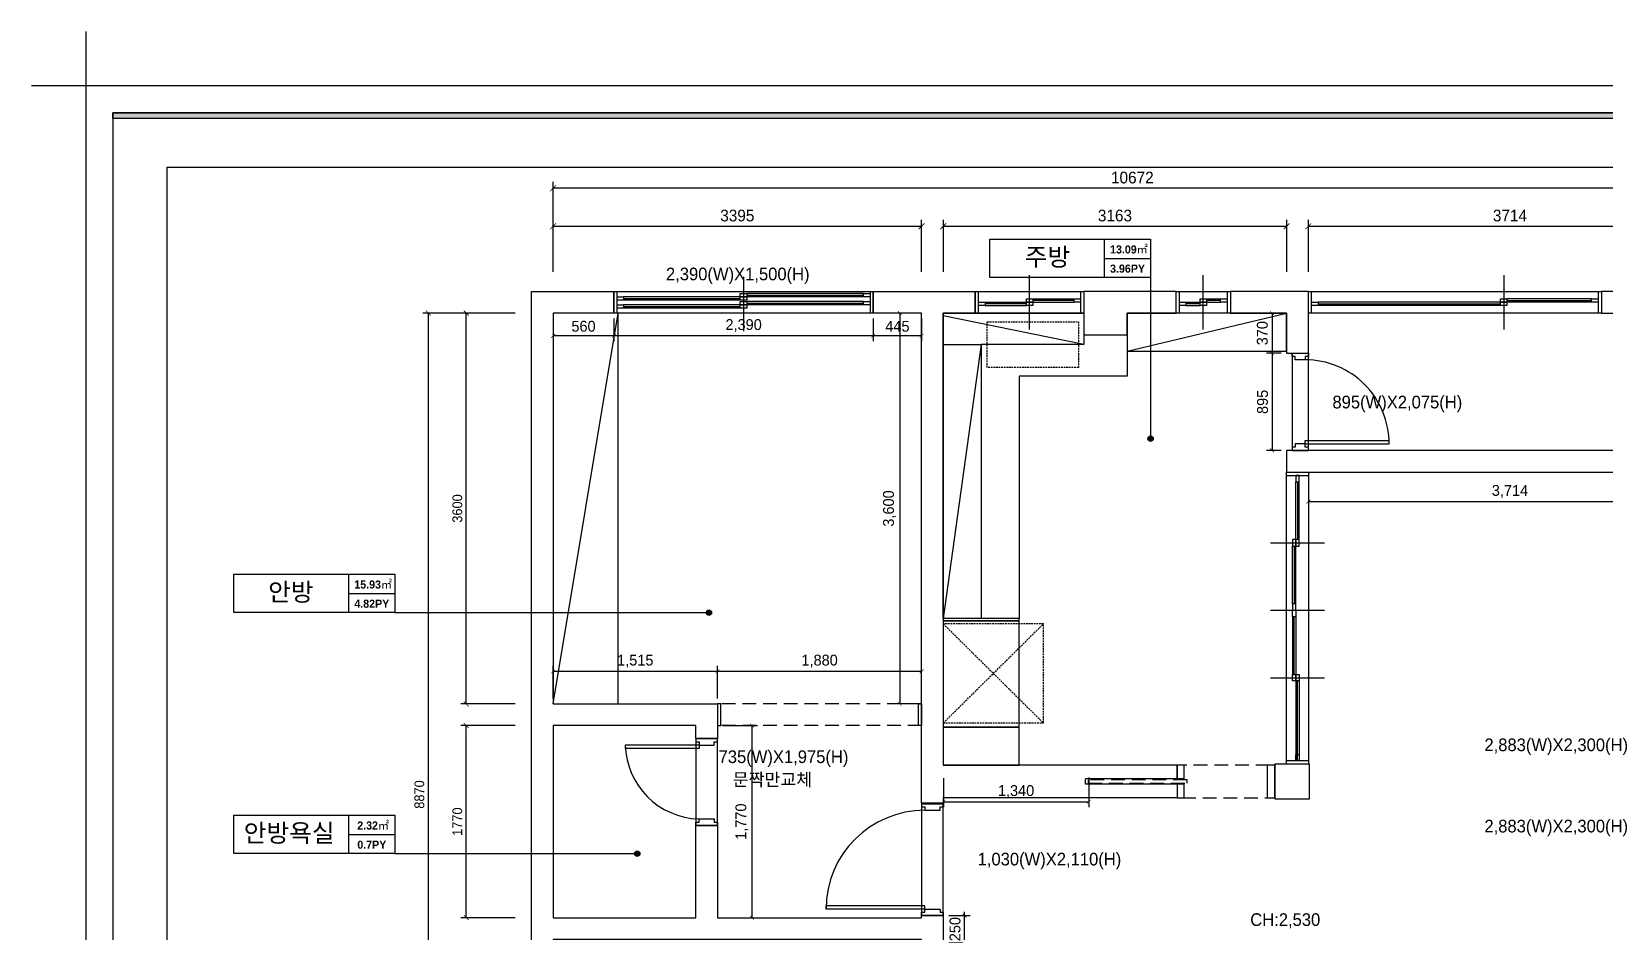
# Model space of a CAD drawing. Header units: millimetres. Extents: x 194631 to 262977, y 38570 to 93030.
# Drawn here: x 194631 to 209132, y 84730 to 93030 of the extents above; entities that cross this region are included whole.
import ezdxf
from ezdxf.enums import TextEntityAlignment as Align

# ---------------------------------------------------------------- set-up
doc = ezdxf.new("R2010")
doc.units = ezdxf.units.MM
doc.header["$LTSCALE"] = 20
doc.header["$PDMODE"] = 3
doc.linetypes.add('DH-HID2', pattern=[1.2, 0.8, -0.4])
doc.linetypes.add('HIDDEN', pattern=[9.525, 6.35, -3.175])
doc.layers.get('DEFPOINTS').update_dxf_attribs({"color": 248})
for name, color, linetype in [('0-ELC TEXT', 7, 'Continuous'), ('03-TEXT', 3, 'Continuous'), ('06-FUR', 6, 'Continuous'), ('07-DIM', 5, 'Continuous'), ('C-TEXT', 3, 'Continuous'), ('C-WALL1', 2, 'Continuous'), ('FORM(YOURNAME)-1', 1, 'Continuous'), ('FORM(YOURNAME)-11', 1, 'Continuous'), ('FU-FURM', 251, 'DH-HID2'), ('도면층2', 2, 'Continuous'), ('도면층4', 4, 'Continuous'), ('도면층5', 5, 'Continuous'), ('면적', 6, 'Continuous'), ('치수', 7, 'Continuous')]:
    doc.layers.add(name, color=color, linetype=linetype)
doc.styles.add('YOURNAME', font='HY울릉도M.TTF')
doc.styles.add('넥슨고딕', font='NEXONLv1GothicBold.ttf')
doc.styles.add('마감재', font='stylu.ttf')
doc.styles.add('코레일둥고', font='Korail_Round_Gothic_Medium.ttf')
doc.dimstyles.new('YOURNAME-50', dxfattribs={"dimscale": 50, "dimtxt": 1.8, "dimasz": 0.9, "dimexe": 1, "dimexo": 3, "dimgap": 0.7, "dimtad": 1, "dimdec": 0, "dimzin": 0, "dimdsep": 46, "dimtxsty": 'YOURNAME', "dimblk": 'ARCHTICK', "dimcen": 0, "dimclrd": 1, "dimclre": 1, "dimclrt": 7, "dimadec": 0, "dimazin": 0, "dimtfac": 1, "dimtdec": 0, "dimtix": 1, "dimtmove": 2, "dimatfit": 3, "dimldrblk": 'ARCHTICK', "dimfxl": 0, "dimtolj": 1, "dimtzin": 0, "dimarcsym": 0})
doc.dimstyles.new('YOURNAME-60', dxfattribs={"dimscale": 60, "dimtxt": 1.8, "dimasz": 0.9, "dimexe": 1, "dimexo": 3, "dimgap": 0.7, "dimtad": 1, "dimdec": 0, "dimzin": 0, "dimdsep": 46, "dimtxsty": 'YOURNAME', "dimblk": 'ARCHTICK', "dimcen": 0, "dimclrd": 1, "dimclre": 1, "dimclrt": 7, "dimadec": 0, "dimazin": 0, "dimtfac": 1, "dimtdec": 0, "dimtix": 1, "dimtmove": 2, "dimatfit": 3, "dimldrblk": 'ARCHTICK', "dimfxl": 0, "dimtolj": 1, "dimtzin": 0, "dimarcsym": 0})
doc.dimstyles.new('벽치수 Copy of DIM-50', dxfattribs={"dimscale": 50, "dimtxt": 2, "dimasz": 0.7, "dimexe": 1, "dimexo": 1, "dimgap": 0.7, "dimtad": 1, "dimdec": 0, "dimzin": 1, "dimdsep": 46, "dimlunit": 6, "dimtxsty": '마감재', "dimblk": 'ARCHTICK', "dimcen": -0.09, "dimclrd": 256, "dimclre": 256, "dimclrt": 3, "dimadec": 0, "dimazin": 0, "dimtfac": 1, "dimtdec": 0, "dimtix": 1, "dimtmove": 2, "dimatfit": 0, "dimldrblk": 'ARCHTICK', "dimfxl": 0, "dimtolj": 1, "dimtzin": 0, "dimarcsym": 0})

# ---------------------------------------------------------------- blocks, each defined once
blk = doc.blocks.new('_ArchTick')
at = {"color": 0, "linetype": 'ByBlock', "const_width": 0.15}
blk.add_lwpolyline([(-0.5, -0.5), (0.5, 0.5)], dxfattribs=at)
blk = doc.blocks.new('*D68')
at = {"layer": '07-DIM', "lineweight": -2}
for p, q in [((200952, 86886), (200952, 87186)), ((202832, 86886), (202832, 87186)), ((200952, 87136), (202832, 87136))]:
    blk.add_line(p, q, dxfattribs=at)
at = {"layer": 'DEFPOINTS', "color": 0}
for p in [(202832, 87136), (200952, 86836), (202832, 86836)]:
    blk.add_point(p, dxfattribs=at)
at = {"layer": '07-DIM', "lineweight": -2, "xscale": 35, "yscale": 35, "zscale": 35, "rotation": 180}
blk.add_blockref('_ArchTick', (200952, 87136), dxfattribs=at)
at = {"layer": '07-DIM', "lineweight": -2, "xscale": 35, "yscale": 35, "zscale": 35}
blk.add_blockref('_ArchTick', (202832, 87136), dxfattribs=at)
at = {"layer": '07-DIM', "color": 3, "insert": (201892, 87230), "char_height": 100, "attachment_point": 5, "style": '마감재'}
blk.add_mtext('\\A1;1,880', dxfattribs=at)
blk = doc.blocks.new('*D69')
at = {"layer": '07-DIM', "lineweight": -2}
for p, q in [((199437, 86886), (199437, 87186)), ((200952, 86886), (200952, 87186)), ((199437, 87136), (200952, 87136))]:
    blk.add_line(p, q, dxfattribs=at)
at = {"layer": 'DEFPOINTS', "color": 0}
for p in [(200952, 87136), (199437, 86836), (200952, 86836)]:
    blk.add_point(p, dxfattribs=at)
at = {"layer": '07-DIM', "lineweight": -2, "xscale": 35, "yscale": 35, "zscale": 35, "rotation": 180}
blk.add_blockref('_ArchTick', (199437, 87136), dxfattribs=at)
at = {"layer": '07-DIM', "lineweight": -2, "xscale": 35, "yscale": 35, "zscale": 35}
blk.add_blockref('_ArchTick', (200952, 87136), dxfattribs=at)
at = {"layer": '07-DIM', "color": 3, "insert": (200194, 87230), "char_height": 100, "attachment_point": 5, "style": '마감재'}
blk.add_mtext('\\A1;1,515', dxfattribs=at)
blk = doc.blocks.new('*D70')
at = {"layer": '07-DIM', "lineweight": -2}
for p, q in [((202387, 90386), (202387, 90176)), ((202832, 90386), (202832, 90176)), ((202832, 90226), (202387, 90226))]:
    blk.add_line(p, q, dxfattribs=at)
at = {"layer": 'DEFPOINTS', "color": 0}
for p in [(202387, 90436), (202832, 90436), (202387, 90226)]:
    blk.add_point(p, dxfattribs=at)
at = {"layer": '07-DIM', "lineweight": -2, "xscale": 35, "yscale": 35, "zscale": 35, "rotation": 180}
blk.add_blockref('_ArchTick', (202387, 90226), dxfattribs=at)
at = {"layer": '07-DIM', "lineweight": -2, "xscale": 35, "yscale": 35, "zscale": 35}
blk.add_blockref('_ArchTick', (202832, 90226), dxfattribs=at)
at = {"layer": '07-DIM', "color": 3, "insert": (202609, 90314), "char_height": 100, "attachment_point": 5, "style": '마감재'}
blk.add_mtext('\\A1;445', dxfattribs=at)
blk = doc.blocks.new('*D71')
at = {"layer": '07-DIM', "lineweight": -2}
for p, q in [((199997, 90386), (199997, 90176)), ((202387, 90386), (202387, 90176)), ((202387, 90226), (199997, 90226))]:
    blk.add_line(p, q, dxfattribs=at)
at = {"layer": 'DEFPOINTS', "color": 0}
for p in [(199997, 90436), (202387, 90436), (199997, 90226)]:
    blk.add_point(p, dxfattribs=at)
at = {"layer": '07-DIM', "lineweight": -2, "xscale": 35, "yscale": 35, "zscale": 35, "rotation": 180}
blk.add_blockref('_ArchTick', (199997, 90226), dxfattribs=at)
at = {"layer": '07-DIM', "lineweight": -2, "xscale": 35, "yscale": 35, "zscale": 35}
blk.add_blockref('_ArchTick', (202387, 90226), dxfattribs=at)
at = {"layer": '07-DIM', "color": 3, "insert": (201192, 90321), "char_height": 100, "attachment_point": 5, "style": '마감재'}
blk.add_mtext('\\A1;2,390', dxfattribs=at)
blk = doc.blocks.new('*D72')
at = {"layer": '07-DIM', "lineweight": -2}
for p, q in [((199437, 90386), (199437, 90176)), ((199997, 90386), (199997, 90176)), ((199997, 90226), (199437, 90226))]:
    blk.add_line(p, q, dxfattribs=at)
at = {"layer": 'DEFPOINTS', "color": 0}
for p in [(199437, 90436), (199997, 90436), (199437, 90226)]:
    blk.add_point(p, dxfattribs=at)
at = {"layer": '07-DIM', "lineweight": -2, "xscale": 35, "yscale": 35, "zscale": 35, "rotation": 180}
blk.add_blockref('_ArchTick', (199437, 90226), dxfattribs=at)
at = {"layer": '07-DIM', "lineweight": -2, "xscale": 35, "yscale": 35, "zscale": 35}
blk.add_blockref('_ArchTick', (199997, 90226), dxfattribs=at)
at = {"layer": '07-DIM', "color": 3, "insert": (199717, 90314), "char_height": 100, "attachment_point": 5, "style": '마감재'}
blk.add_mtext('\\A1;560', dxfattribs=at)
blk = doc.blocks.new('*D73')
at = {"layer": '07-DIM', "lineweight": -2}
for p, q in [((202782, 90436), (202580, 90436)), ((202630, 90436), (202630, 86836)), ((202782, 86836), (202580, 86836))]:
    blk.add_line(p, q, dxfattribs=at)
at = {"layer": 'DEFPOINTS', "color": 0}
for p in [(202832, 90436), (202630, 86836), (202832, 86836)]:
    blk.add_point(p, dxfattribs=at)
at = {"layer": '07-DIM', "lineweight": -2, "xscale": 35, "yscale": 35, "zscale": 35}
for p, rotation in [((202630, 90436), 90), ((202630, 86836), 270)]:
    blk.add_blockref('_ArchTick', p, dxfattribs=dict(at, rotation=rotation))
at = {"layer": '07-DIM', "color": 3, "insert": (202536, 88636), "char_height": 100, "attachment_point": 5, "rotation": 90, "style": '마감재'}
blk.add_mtext('\\A1;3,600', dxfattribs=at)
blk = doc.blocks.new('*D74')
at = {"layer": '07-DIM', "lineweight": -2}
for p, q in [((201002, 86636), (201320, 86636)), ((201270, 84866), (201270, 86636)), ((201002, 84866), (201320, 84866))]:
    blk.add_line(p, q, dxfattribs=at)
at = {"layer": 'DEFPOINTS', "color": 0}
for p in [(200952, 86636), (201270, 86636), (200952, 84866)]:
    blk.add_point(p, dxfattribs=at)
at = {"layer": '07-DIM', "lineweight": -2, "xscale": 35, "yscale": 35, "zscale": 35}
for p, rotation in [((201270, 86636), 90), ((201270, 84866), 270)]:
    blk.add_blockref('_ArchTick', p, dxfattribs=dict(at, rotation=rotation))
at = {"layer": '07-DIM', "color": 3, "insert": (201176, 85751), "char_height": 100, "attachment_point": 5, "rotation": 90, "style": '마감재'}
blk.add_mtext('\\A1;1,770', dxfattribs=at)
blk = doc.blocks.new('*D82')
at = {"layer": '07-DIM', "lineweight": -2}
for p, q in [((203032, 86152), (203032, 85884)), ((204372, 86157), (204372, 85884)), ((203032, 85934), (204372, 85934))]:
    blk.add_line(p, q, dxfattribs=at)
at = {"layer": 'DEFPOINTS', "color": 0}
for p in [(203032, 86202), (204372, 86207), (204372, 85934)]:
    blk.add_point(p, dxfattribs=at)
at = {"layer": '07-DIM', "lineweight": -2, "xscale": 35, "yscale": 35, "zscale": 35, "rotation": 180}
blk.add_blockref('_ArchTick', (203032, 85934), dxfattribs=at)
at = {"layer": '07-DIM', "lineweight": -2, "xscale": 35, "yscale": 35, "zscale": 35}
blk.add_blockref('_ArchTick', (204372, 85934), dxfattribs=at)
at = {"layer": '07-DIM', "color": 3, "insert": (203702, 86028), "char_height": 100, "attachment_point": 5, "style": '마감재'}
blk.add_mtext('\\A1;1,340', dxfattribs=at)
blk = doc.blocks.new('*D84')
at = {"layer": '07-DIM', "lineweight": -2}
for p, q in [((206145, 90436), (206010, 90436)), ((206060, 90436), (206060, 90066)), ((206145, 90066), (206010, 90066))]:
    blk.add_line(p, q, dxfattribs=at)
at = {"layer": 'DEFPOINTS', "color": 0}
for p in [(206195, 90436), (206060, 90066), (206195, 90066)]:
    blk.add_point(p, dxfattribs=at)
at = {"layer": '07-DIM', "lineweight": -2, "xscale": 35, "yscale": 35, "zscale": 35}
for p, rotation in [((206060, 90436), 90), ((206060, 90066), 270)]:
    blk.add_blockref('_ArchTick', p, dxfattribs=dict(at, rotation=rotation))
at = {"layer": '07-DIM', "color": 3, "insert": (205971, 90251), "char_height": 100, "attachment_point": 5, "rotation": 90, "style": '마감재'}
blk.add_mtext('\\A1;370', dxfattribs=at)
blk = doc.blocks.new('*D85')
at = {"layer": '07-DIM', "lineweight": -2}
for p, q in [((206145, 90066), (206010, 90066)), ((206060, 90066), (206060, 89171)), ((206145, 89171), (206010, 89171))]:
    blk.add_line(p, q, dxfattribs=at)
at = {"layer": 'DEFPOINTS', "color": 0}
for p in [(206195, 90066), (206060, 89171), (206195, 89171)]:
    blk.add_point(p, dxfattribs=at)
at = {"layer": '07-DIM', "lineweight": -2, "xscale": 35, "yscale": 35, "zscale": 35}
for p, rotation in [((206060, 90066), 90), ((206060, 89171), 270)]:
    blk.add_blockref('_ArchTick', p, dxfattribs=dict(at, rotation=rotation))
at = {"layer": '07-DIM', "color": 3, "insert": (205973, 89618), "char_height": 100, "attachment_point": 5, "rotation": 90, "style": '마감재'}
blk.add_mtext('\\A1;895', dxfattribs=at)
blk = doc.blocks.new('*D97')
at = {"layer": '07-DIM', "lineweight": -2}
for p, q in [((203082, 84886), (203278, 84886)), ((203228, 84886), (203228, 84921)), ((203228, 84636), (203228, 84886)), ((203082, 84636), (203278, 84636)), ((203228, 84636), (203228, 84601))]:
    blk.add_line(p, q, dxfattribs=at)
at = {"layer": 'DEFPOINTS', "color": 0}
for p in [(203032, 84886), (203228, 84886), (203032, 84636)]:
    blk.add_point(p, dxfattribs=at)
at = {"layer": '07-DIM', "lineweight": -2, "xscale": 35, "yscale": 35, "zscale": 35}
for p, rotation in [((203228, 84886), 270), ((203228, 84636), 90)]:
    blk.add_blockref('_ArchTick', p, dxfattribs=dict(at, rotation=rotation))
at = {"layer": '07-DIM', "color": 3, "insert": (203140, 84761), "char_height": 100, "attachment_point": 5, "rotation": 90, "style": '마감재'}
blk.add_mtext('\\A1;250', dxfattribs=at)
blk = doc.blocks.new('*D98')
at = {"layer": '07-DIM', "lineweight": -2}
for p, q in [((206395, 88921), (206395, 88649)), ((210109, 88921), (210109, 88649)), ((206395, 88699), (210109, 88699))]:
    blk.add_line(p, q, dxfattribs=at)
at = {"layer": 'DEFPOINTS', "color": 0}
for p in [(206395, 88971), (210109, 88971), (210109, 88699)]:
    blk.add_point(p, dxfattribs=at)
at = {"layer": '07-DIM', "lineweight": -2, "xscale": 35, "yscale": 35, "zscale": 35, "rotation": 180}
blk.add_blockref('_ArchTick', (206395, 88699), dxfattribs=at)
at = {"layer": '07-DIM', "lineweight": -2, "xscale": 35, "yscale": 35, "zscale": 35}
blk.add_blockref('_ArchTick', (210109, 88699), dxfattribs=at)
at = {"layer": '07-DIM', "color": 3, "insert": (208252, 88793), "char_height": 100, "attachment_point": 5, "style": '마감재'}
blk.add_mtext('\\A1;3,714', dxfattribs=at)
blk = doc.blocks.new('FORM-ELEVATION')
at = {"layer": 'FORM(YOURNAME)-11'}
h = blk.add_hatch(color=256, dxfattribs=at)
h.dxf.hatch_style = 1
h.paths.add_polyline_path([(-10309, 35708), (71691, 35708), (71691, 35508), (-10309, 35508)])
h.paths.add_polyline_path([(-10309, -21492), (71691, -21492), (71691, -21692), (-10309, -21692)])
at = {"layer": 'DEFPOINTS', "color": 1}
blk.add_lwpolyline([(-11309, 38708), (-11309, 36708), (-13309, 36708)], dxfattribs=at)
at = {"layer": 'DEFPOINTS', "color": 158}
for points in [[(-10309, -21692), (71691, -21692), (71691, 35708), (-10309, 35708)], [(-8309, 33708), (61071, 33708), (61071, -19692), (-8309, -19692)]]:
    blk.add_lwpolyline(points, close=True, dxfattribs=at)
at = {"layer": 'FORM(YOURNAME)-11', "color": 250}
blk.add_lwpolyline([(-11309, -22692), (72691, -22692), (72691, 36708), (-11309, 36708)], close=True, dxfattribs=at)
at = {"layer": 'FORM(YOURNAME)-11'}
blk.add_lwpolyline([(-10309, 35708), (71691, 35708), (71691, 35508), (-10309, 35508)], close=True, dxfattribs=at)
at = {"layer": 'FORM(YOURNAME)-11', "color": 3, "style": 'YOURNAME'}
for tag, height, p in [('1', 450, (71041, -1219)), ('2', 450, (71041, -1863)), ('3', 450, (71041, -3150)), ('4', 450, (71041, -5081)), ('5', 515, (71041, -7398)), ('6', 515, (71041, -9650)), ('7', 515, (71041, -11903)), ('8', 515, (71041, -14155)), ('9', 515, (71041, -16408)), ('10', 515, (66791, -18596)), ('11', 515, (71041, -18660)), ('12', 515, (66791, -20848)), ('13', 515, (71041, -20848))]:
    blk.add_attdef(tag, text='', height=height, dxfattribs=at).set_placement(p, align=Align.MIDDLE_RIGHT)
blk = doc.blocks.new('*U217')
at = {"layer": 'FORM(YOURNAME)-1', "xscale": 0.2500000000000001, "yscale": 0.2500000000000001, "zscale": 0.2500000000000001}
blk.add_blockref('FORM-ELEVATION', (197959, 83353), dxfattribs=at)
blk = doc.blocks.new('*D113')
at = {"layer": 'DEFPOINTS', "color": 0}
for p in [(199437, 91586), (199437, 90636), (210109, 90636)]:
    blk.add_point(p, dxfattribs=at)
at = {"layer": '면적', "color": 1, "lineweight": -2}
for p, q in [((199437, 90816), (199437, 91646)), ((210109, 91586), (199437, 91586)), ((210109, 90816), (210109, 91646))]:
    blk.add_line(p, q, dxfattribs=at)
at = {"layer": '면적', "color": 1, "lineweight": -2, "xscale": 54, "yscale": 54, "zscale": 54, "rotation": 180}
blk.add_blockref('_ArchTick', (199437, 91586), dxfattribs=at)
at = {"layer": '면적', "color": 1, "lineweight": -2, "xscale": 54, "yscale": 54, "zscale": 54}
blk.add_blockref('_ArchTick', (210109, 91586), dxfattribs=at)
at = {"layer": '면적', "color": 7, "insert": (204773, 91684), "char_height": 108, "attachment_point": 5, "style": 'YOURNAME'}
blk.add_mtext('\\A1;10672', dxfattribs=at)
blk = doc.blocks.new('*D114')
at = {"layer": 'DEFPOINTS', "color": 0}
for p in [(210109, 91236), (206395, 90636), (210109, 90636)]:
    blk.add_point(p, dxfattribs=at)
at = {"layer": '면적', "color": 1, "lineweight": -2}
for p, q in [((206395, 90816), (206395, 91296)), ((206395, 91236), (210109, 91236)), ((210109, 90816), (210109, 91296))]:
    blk.add_line(p, q, dxfattribs=at)
at = {"layer": '면적', "color": 1, "lineweight": -2, "xscale": 54, "yscale": 54, "zscale": 54, "rotation": 180}
blk.add_blockref('_ArchTick', (206395, 91236), dxfattribs=at)
at = {"layer": '면적', "color": 1, "lineweight": -2, "xscale": 54, "yscale": 54, "zscale": 54}
blk.add_blockref('_ArchTick', (210109, 91236), dxfattribs=at)
at = {"layer": '면적', "color": 7, "insert": (208252, 91334), "char_height": 108, "attachment_point": 5, "style": 'YOURNAME'}
blk.add_mtext('\\A1;3714', dxfattribs=at)
blk = doc.blocks.new('*D115')
at = {"layer": 'DEFPOINTS', "color": 0}
for p in [(202832, 91236), (199437, 90636), (202832, 90636)]:
    blk.add_point(p, dxfattribs=at)
at = {"layer": '면적', "color": 1, "lineweight": -2}
for p, q in [((199437, 90816), (199437, 91296)), ((199437, 91236), (202832, 91236)), ((202832, 90816), (202832, 91296))]:
    blk.add_line(p, q, dxfattribs=at)
at = {"layer": '면적', "color": 1, "lineweight": -2, "xscale": 54, "yscale": 54, "zscale": 54, "rotation": 180}
blk.add_blockref('_ArchTick', (199437, 91236), dxfattribs=at)
at = {"layer": '면적', "color": 1, "lineweight": -2, "xscale": 54, "yscale": 54, "zscale": 54}
blk.add_blockref('_ArchTick', (202832, 91236), dxfattribs=at)
at = {"layer": '면적', "color": 7, "insert": (201134, 91334), "char_height": 108, "attachment_point": 5, "style": 'YOURNAME'}
blk.add_mtext('\\A1;3395', dxfattribs=at)
blk = doc.blocks.new('*D102')
at = {"layer": 'DEFPOINTS', "color": 0}
for p in [(199237, 90436), (198287, 81566), (199237, 81566)]:
    blk.add_point(p, dxfattribs=at)
at = {"layer": '치수', "color": 1, "lineweight": -2}
for p, q in [((199087, 90436), (198237, 90436)), ((198287, 90436), (198287, 81566)), ((199087, 81566), (198237, 81566))]:
    blk.add_line(p, q, dxfattribs=at)
at = {"layer": '치수', "color": 1, "lineweight": -2, "xscale": 45, "yscale": 45, "zscale": 45}
for p, rotation in [((198287, 90436), 90), ((198287, 81566), 270)]:
    blk.add_blockref('_ArchTick', p, dxfattribs=dict(at, rotation=rotation))
at = {"layer": '치수', "color": 7, "insert": (198205, 86001), "char_height": 90, "attachment_point": 5, "rotation": 90, "style": 'YOURNAME'}
blk.add_mtext('\\A1;8870', dxfattribs=at)
blk = doc.blocks.new('*D103')
at = {"layer": 'DEFPOINTS', "color": 0}
for p in [(198637, 86636), (199237, 86636), (199237, 84866)]:
    blk.add_point(p, dxfattribs=at)
at = {"layer": '치수', "color": 1, "lineweight": -2}
for p, q in [((199087, 86636), (198587, 86636)), ((198637, 84866), (198637, 86636)), ((199087, 84866), (198587, 84866))]:
    blk.add_line(p, q, dxfattribs=at)
at = {"layer": '치수', "color": 1, "lineweight": -2, "xscale": 45, "yscale": 45, "zscale": 45}
for p, rotation in [((198637, 86636), 90), ((198637, 84866), 270)]:
    blk.add_blockref('_ArchTick', p, dxfattribs=dict(at, rotation=rotation))
at = {"layer": '치수', "color": 7, "insert": (198555, 85751), "char_height": 90, "attachment_point": 5, "rotation": 90, "style": 'YOURNAME'}
blk.add_mtext('\\A1;1770', dxfattribs=at)
blk = doc.blocks.new('*D104')
at = {"layer": 'DEFPOINTS', "color": 0}
for p in [(198637, 90436), (199237, 90436), (199237, 86836)]:
    blk.add_point(p, dxfattribs=at)
at = {"layer": '치수', "color": 1, "lineweight": -2}
for p, q in [((199087, 90436), (198587, 90436)), ((198637, 86836), (198637, 90436)), ((199087, 86836), (198587, 86836))]:
    blk.add_line(p, q, dxfattribs=at)
at = {"layer": '치수', "color": 1, "lineweight": -2, "xscale": 45, "yscale": 45, "zscale": 45}
for p, rotation in [((198637, 90436), 90), ((198637, 86836), 270)]:
    blk.add_blockref('_ArchTick', p, dxfattribs=dict(at, rotation=rotation))
at = {"layer": '치수', "color": 7, "insert": (198555, 88636), "char_height": 90, "attachment_point": 5, "rotation": 90, "style": 'YOURNAME'}
blk.add_mtext('\\A1;3600', dxfattribs=at)
blk = doc.blocks.new('*D116')
at = {"layer": 'DEFPOINTS', "color": 0}
for p in [(206195, 91236), (203032, 90636), (206195, 90636)]:
    blk.add_point(p, dxfattribs=at)
at = {"layer": '면적', "color": 1, "lineweight": -2}
for p, q in [((203032, 90816), (203032, 91296)), ((203032, 91236), (206195, 91236)), ((206195, 90816), (206195, 91296))]:
    blk.add_line(p, q, dxfattribs=at)
at = {"layer": '면적', "color": 1, "lineweight": -2, "xscale": 54, "yscale": 54, "zscale": 54, "rotation": 180}
blk.add_blockref('_ArchTick', (203032, 91236), dxfattribs=at)
at = {"layer": '면적', "color": 1, "lineweight": -2, "xscale": 54, "yscale": 54, "zscale": 54}
blk.add_blockref('_ArchTick', (206195, 91236), dxfattribs=at)
at = {"layer": '면적', "color": 7, "insert": (204613, 91334), "char_height": 108, "attachment_point": 5, "style": 'YOURNAME'}
blk.add_mtext('\\A1;3163', dxfattribs=at)

msp = doc.modelspace()

# ---------------------------------------------------------------- hatches: boundary and pattern name
at = {"layer": '0-ELC TEXT'}
h = msp.add_hatch(color=256, dxfattribs=at)
h.dxf.hatch_style = 1
edge = h.paths.add_edge_path()
edge.add_arc((204940.9, 89279.1), 25, 360, 720, ccw=False)
h = msp.add_hatch(color=256, dxfattribs=at)
h.dxf.hatch_style = 1
edge = h.paths.add_edge_path()
edge.add_arc((204940.9, 89279.1), 25, 360, 720, ccw=False)
h = msp.add_hatch(color=256, dxfattribs=at)
h.dxf.hatch_style = 1
edge = h.paths.add_edge_path()
edge.add_arc((200871.8, 87676.3), 25, 270, 630, ccw=False)
h = msp.add_hatch(color=256, dxfattribs=at)
h.dxf.hatch_style = 1
edge = h.paths.add_edge_path()
edge.add_arc((200871.8, 87676.3), 25, 270, 630, ccw=False)
h = msp.add_hatch(color=256, dxfattribs=at)
h.dxf.hatch_style = 1
edge = h.paths.add_edge_path()
edge.add_arc((200211.8, 85456.3), 25, 270, 630, ccw=False)
h = msp.add_hatch(color=256, dxfattribs=at)
h.dxf.hatch_style = 1
edge = h.paths.add_edge_path()
edge.add_arc((200211.8, 85456.3), 25, 270, 630, ccw=False)

# ---------------------------------------------------------------- linework, layer by layer
for p, q in [((204516.2, 90763.1), (204516.2, 91116.9)), ((204516.2, 90940), (204940.9, 90940)), ((204940.9, 90763.1), (204940.9, 89279.1)), ((197553.9, 87676.3), (197553.9, 88030)), ((197553.9, 87853.1), (197978.6, 87853.1)), ((197978.6, 87676.3), (200871.8, 87676.3)), ((197553.9, 85456.3), (197553.9, 85810)), ((197553.9, 85633.1), (197978.6, 85633.1)), ((197978.6, 85456.3), (200211.8, 85456.3))]:
    msp.add_line(p, q, dxfattribs=at)
for points in [[(203459, 91116.9), (204940.9, 91116.9), (204940.9, 90763.1), (203459, 90763.1)], [(196496.7, 88030), (197978.6, 88030), (197978.6, 87676.3), (196496.7, 87676.3)], [(196496.7, 85810), (197978.6, 85810), (197978.6, 85456.3), (196496.7, 85456.3)]]:
    msp.add_lwpolyline(points, close=True, dxfattribs=at)
for centre in [(204940.9, 89279.1), (204940.9, 89279.1), (200871.8, 87676.3), (200871.8, 87676.3), (200211.8, 85456.3), (200211.8, 85456.3)]:
    msp.add_circle(centre, 25, dxfattribs=at)
at = {"layer": '06-FUR', "color": 8}
msp.add_line((199436.7, 86835.9), (200036.7, 90435.9), dxfattribs=at)
at = {"layer": '06-FUR'}
msp.add_line((204726.7, 90085.9), (206194.7, 90435.9), dxfattribs=at)
at = {"layer": '06-FUR', "color": 8}
msp.add_lwpolyline([(199436.7, 86835.9), (200036.7, 86835.9), (200036.7, 90435.9), (199436.7, 90435.9)], close=True, dxfattribs=at)
at = {"layer": '06-FUR'}
for points in [[(204726.7, 90235.9), (204726.7, 89855.9), (203731.7, 89855.9), (203731.8, 87621.3), (203611.8, 87621.3), (203611.8, 87621.3), (203031.8, 87621.3), (203031.7, 90435.9), (204326.7, 90435.9)], [(204326.7, 90145.9), (203381.7, 90145.9), (203381.8, 87621.3), (203031.8, 87621.3), (203031.7, 90435.9), (204326.7, 90435.9), (204326.7, 90145.9), (203031.7, 90410.4), (203031.7, 90145.9), (203381.7, 90145.9), (203031.8, 87621.3)]]:
    msp.add_lwpolyline(points, dxfattribs=at)
for points in [[(204726.7, 90085.9), (206194.7, 90085.9), (206194.7, 90435.9), (204726.7, 90435.9)], [(203031.8, 87621.3), (203031.8, 87601.3), (203731.8, 87601.3), (203731.8, 87621.3)], [(203031.8, 86621.3), (203731.8, 86621.3), (203731.8, 87601.3), (203031.8, 87601.3)], [(203031.8, 86271.3), (203731.8, 86271.3), (203731.8, 86621.3), (203031.8, 86621.3)]]:
    msp.add_lwpolyline(points, close=True, dxfattribs=at)
at = {"layer": 'C-WALL1'}
for p, q in [((206394.7, 89170.9), (206244.7, 89170.9)), ((205186.6, 86272), (203031.6, 86270.9))]:
    msp.add_line(p, q, dxfattribs=at)
for points in [[(199871.7, 81365.9), (199871.7, 81565.9), (199871.7, 81365.9), (199236.7, 81365.9), (199236.7, 90635.9), (199996.7, 90635.9), (199996.7, 90435.9), (199436.7, 90435.9)], [(205186.8, 85972), (203031.7, 85970.9), (203031.7, 85920.9), (202831.7, 85920.9), (202831.7, 90435.9), (202386.7, 90435.9), (202386.7, 90635.9), (203326.7, 90635.9), (203326.7, 90435.9), (203031.7, 90435.9), (203031.7, 86270.9)], [(199436.7, 90435.9), (199436.7, 86835.9), (200951.7, 86835.9), (200951.7, 86635.9), (200951.7, 86515.9), (200751.7, 86515.9), (200751.7, 86635.9), (199436.7, 86635.9), (199436.7, 84865.9), (200751.7, 84865.9)], [(200751.7, 84865.9), (200751.7, 85715.9), (200951.7, 85715.9), (200951.7, 84865.9), (202831.7, 84865.9), (202831.7, 84885.9), (203031.7, 84885.9), (203031.7, 81550.9), (203426.7, 81550.9), (203426.7, 81365.9), (202271.7, 81365.9), (202271.7, 81565.9), (202831.7, 81565.9), (202831.7, 84665.9), (199436.7, 84665.9), (199436.7, 81565.9), (199871.7, 81565.9)]]:
    msp.add_lwpolyline(points, dxfattribs=at)
for points in [[(204326.7, 90635.9), (204326.7, 90235.9), (204726.7, 90235.9), (204726.7, 90435.9), (205176.7, 90435.9), (205176.7, 90635.9)], [(206394.7, 90065.9), (206394.7, 90635.9), (205676.7, 90635.9), (205676.7, 90435.9), (206194.7, 90435.9), (206194.7, 90065.9)], [(210308.7, 90635.9), (209094.7, 90635.9), (209094.7, 90435.9), (210108.7, 90435.9), (210108.7, 89170.9), (206194.7, 89170.9), (206194.7, 88970.9), (206394.7, 88970.9), (210308.7, 88970.9)], [(206406.7, 85960.9), (206406.7, 86280.9), (206086.7, 86280.9), (206086.7, 85960.9)]]:
    msp.add_lwpolyline(points, close=True, dxfattribs=at)
at = {"layer": 'FU-FURM'}
for p, q in [((203031.8, 86660.3), (203953.8, 87572.3)), ((203031.8, 87572.3), (203953.8, 86660.3))]:
    msp.add_line(p, q, dxfattribs=at)
for points in [[(204276.7, 89935.9), (203436.7, 89935.9), (203436.7, 90355.9), (204276.7, 90355.9)], [(203031.8, 87572.3), (203031.8, 86660.3), (203953.8, 86660.3), (203953.8, 87572.3)]]:
    msp.add_lwpolyline(points, close=True, dxfattribs=at)
at = {"layer": '도면층2'}
msp.add_line((206394.7, 90435.9), (206394.7, 90635.9), dxfattribs=at)
at = {"layer": '도면층4'}
for p, q in [((203826.7, 90285.9), (203826.7, 90785.9)), ((205426.7, 90285.9), (205426.7, 90785.9)), ((208194.7, 90785.9), (208194.7, 90285.9)), ((199996.7, 90635.9), (202386.7, 90635.9)), ((199996.7, 90435.9), (199996.7, 90635.9)), ((200026.7, 90435.9), (200026.7, 90635.9)), ((201191.7, 90770.1), (201191.7, 90270.1)), ((202356.7, 90635.9), (202356.7, 90435.9)), ((202386.7, 90635.9), (202386.7, 90435.9)), ((203326.7, 90435.9), (203326.7, 90635.9)), ((203326.7, 90635.9), (204326.7, 90635.9)), ((203356.7, 90435.9), (203356.7, 90635.9)), ((204296.7, 90635.9), (204296.7, 90435.9)), ((204326.7, 90635.9), (204326.7, 90435.9)), ((205176.7, 90435.9), (205176.7, 90635.9)), ((205176.7, 90635.9), (205676.7, 90635.9)), ((205206.7, 90435.9), (205206.7, 90635.9)), ((205646.7, 90635.9), (205646.7, 90435.9)), ((205676.7, 90635.9), (205676.7, 90435.9)), ((206394.7, 90635.9), (209094.7, 90635.9)), ((206394.7, 90435.9), (206394.7, 90635.9)), ((206424.7, 90435.9), (206424.7, 90635.9)), ((209064.7, 90635.9), (209064.7, 90435.9)), ((209094.7, 90635.9), (209094.7, 90435.9)), ((200086.7, 90570.1), (201161.7, 90570.1)), ((200086.7, 90496.3), (201161.7, 90496.3)), ((201221.7, 90600.1), (202296.7, 90600.1)), ((201221.7, 90526.3), (202296.7, 90526.3)), ((203796.7, 90520.9), (203416.7, 90520.9)), ((204236.7, 90550.9), (203856.7, 90550.9)), ((205396.7, 90520.9), (205266.7, 90520.9)), ((205586.7, 90550.9), (205456.7, 90550.9)), ((206484.7, 90520.9), (208164.7, 90520.9)), ((208224.7, 90550.9), (209004.7, 90550.9)), ((202386.7, 90435.9), (199996.7, 90435.9)), ((204326.7, 90435.9), (203326.7, 90435.9)), ((205676.7, 90435.9), (205176.7, 90435.9)), ((209094.7, 90435.9), (206394.7, 90435.9)), ((206244.7, 90065.9), (206244.7, 89170.9)), ((206394.7, 89170.9), (206394.7, 90065.9)), ((206364.7, 89260.9), (207139.2, 89260.9)), ((206364.7, 89230.9), (206364.7, 89260.9)), ((206364.7, 89230.9), (207139.7, 89230.9)), ((207139.2, 89231.3), (207139.2, 89261.3)), ((206244.7, 89170.9), (206394.7, 89170.9)), ((206394.7, 89170.9), (206244.7, 89170.9)), ((206194.7, 86280.9), (206194.7, 88970.9)), ((206194.7, 88970.9), (206394.7, 88970.9)), ((206194.7, 88940.9), (206394.7, 88940.9)), ((206394.7, 88970.9), (206394.7, 86280.9)), ((206294.7, 88880.9), (206294.7, 88349.7)), ((206044.7, 88319.7), (206544.7, 88319.7)), ((206264.7, 88289.7), (206264.7, 87758.4)), ((206044.7, 87698.4), (206544.7, 87698.4)), ((206264.7, 87107.2), (206264.7, 87638.4)), ((206044.7, 87077.2), (206544.7, 87077.2)), ((206294.7, 86320.9), (206294.7, 87047.2)), ((200781.7, 86455.9), (200101.2, 86455.9)), ((200101.7, 86455.6), (200101.7, 86425.6)), ((200781.7, 86425.9), (200101.7, 86425.9)), ((200951.7, 86515.9), (200751.7, 86515.9)), ((200751.7, 86515.9), (200751.7, 85715.9)), ((200751.7, 86515.9), (200951.7, 86515.9)), ((200781.7, 86455.9), (200781.7, 86425.9)), ((200951.7, 85715.9), (200951.7, 86515.9)), ((206394.7, 86310.9), (206194.7, 86310.9)), ((206394.7, 86280.9), (206194.7, 86280.9)), ((205251.8, 86146.9), (204341.8, 86147)), ((204341.8, 86097), (204341.8, 86147)), ((205186.8, 86147), (205186.6, 86272)), ((205251.8, 86096.9), (204341.8, 86097)), ((203031.7, 85916.2), (202831.7, 85916.2)), ((202831.7, 85916.2), (202831.7, 84886.2)), ((202831.7, 85916.2), (203031.7, 85916.2)), ((203031.7, 84886.2), (203031.7, 85916.2)), ((200751.7, 85715.9), (200951.7, 85715.9)), ((201951.2, 84946.2), (201951.2, 84976.2)), ((202861.7, 84976.2), (201951.7, 84976.2)), ((202861.7, 84946.2), (202861.7, 84976.2)), ((202861.7, 84946.2), (201951.2, 84946.2)), ((202831.7, 84886.2), (203031.7, 84886.2))]:
    msp.add_line(p, q, dxfattribs=at)
at = {"layer": '도면층4', "linetype": 'HIDDEN'}
for p, q in [((202831.7, 86835.9), (200951.7, 86835.9)), ((202831.7, 86635.9), (200951.7, 86635.9)), ((206036.6, 86271.9), (205251.6, 86271.9)), ((205231.8, 85971.9), (206016.8, 85971.9))]:
    msp.add_line(p, q, dxfattribs=at)
at = {"layer": '도면층4'}
for points in [[(200026.7, 90555.1), (200026.7, 90585.1), (200086.7, 90585.1), (200086.7, 90555.1)], [(200026.7, 90481.3), (200026.7, 90511.3), (200086.7, 90511.3), (200086.7, 90481.3)], [(201161.7, 90585.1), (201161.7, 90615.1), (201221.7, 90615.1), (201221.7, 90585.1)], [(201161.7, 90555.1), (201161.7, 90585.1), (201221.7, 90585.1), (201221.7, 90555.1)], [(201161.7, 90511.3), (201161.7, 90541.3), (201221.7, 90541.3), (201221.7, 90511.3)], [(201161.7, 90481.3), (201161.7, 90511.3), (201221.7, 90511.3), (201221.7, 90481.3)], [(202296.7, 90585.1), (202296.7, 90615.1), (202356.7, 90615.1), (202356.7, 90585.1)], [(202296.7, 90511.3), (202296.7, 90541.3), (202356.7, 90541.3), (202356.7, 90511.3)], [(203416.7, 90535.9), (203416.7, 90505.9), (203356.7, 90505.9), (203356.7, 90535.9)], [(203856.7, 90565.9), (203856.7, 90535.9), (203796.7, 90535.9), (203796.7, 90565.9)], [(203856.7, 90535.9), (203856.7, 90505.9), (203796.7, 90505.9), (203796.7, 90535.9)], [(204296.7, 90565.9), (204296.7, 90535.9), (204236.7, 90535.9), (204236.7, 90565.9)], [(205266.7, 90535.9), (205266.7, 90505.9), (205206.7, 90505.9), (205206.7, 90535.9)], [(205456.7, 90565.9), (205456.7, 90535.9), (205396.7, 90535.9), (205396.7, 90565.9)], [(205456.7, 90535.9), (205456.7, 90505.9), (205396.7, 90505.9), (205396.7, 90535.9)], [(205646.7, 90565.9), (205646.7, 90535.9), (205586.7, 90535.9), (205586.7, 90565.9)], [(206424.7, 90505.9), (206424.7, 90535.9), (206484.7, 90535.9), (206484.7, 90505.9)], [(208164.7, 90535.9), (208164.7, 90565.9), (208224.7, 90565.9), (208224.7, 90535.9)], [(208164.7, 90505.9), (208164.7, 90535.9), (208224.7, 90535.9), (208224.7, 90505.9)], [(209004.7, 90535.9), (209004.7, 90565.9), (209064.7, 90565.9), (209064.7, 90535.9)], [(206309.7, 88940.9), (206279.7, 88940.9), (206279.7, 88880.9), (206309.7, 88880.9)], [(206279.7, 88349.7), (206249.7, 88349.7), (206249.7, 88289.7), (206279.7, 88289.7)], [(206309.7, 88349.7), (206279.7, 88349.7), (206279.7, 88289.7), (206309.7, 88289.7)], [(206279.7, 87758.4), (206249.7, 87758.4), (206249.7, 87698.4), (206279.7, 87698.4)], [(206279.7, 87638.4), (206249.7, 87638.4), (206249.7, 87698.4), (206279.7, 87698.4)], [(206279.7, 87047.2), (206249.7, 87047.2), (206249.7, 87107.2), (206279.7, 87107.2)], [(206309.7, 87047.2), (206279.7, 87047.2), (206279.7, 87107.2), (206309.7, 87107.2)], [(200951.7, 86635.9), (200981.7, 86635.9), (200981.7, 86835.9), (200951.7, 86835.9)], [(202831.7, 86635.9), (202801.7, 86635.9), (202801.7, 86835.9), (202831.7, 86835.9)], [(206309.7, 86310.9), (206279.7, 86310.9), (206279.7, 86370.9), (206309.7, 86370.9)], [(206016.8, 85971.9), (206086.7, 85970.9), (206086.6, 86270.9), (206016.6, 86271.9)]]:
    msp.add_lwpolyline(points, close=True, dxfattribs=at)
for points in [[(206394.7, 90065.9), (206394.7, 90035.9), (206364.7, 90035.9), (206364.7, 90005.9), (206274.7, 90005.9), (206274.7, 90035.9), (206244.7, 90035.9), (206244.7, 90065.9), (206394.7, 90065.9)], [(206394.7, 89170.9), (206394.7, 89200.9), (206364.7, 89200.9), (206364.7, 89230.9), (206274.7, 89230.9), (206274.7, 89200.9), (206244.7, 89200.9), (206244.7, 89170.9), (206394.7, 89170.9)], [(200751.7, 86515.9), (200751.7, 86485.9), (200781.7, 86485.9), (200781.7, 86455.9), (200921.7, 86455.9), (200921.7, 86485.9), (200951.7, 86485.9), (200951.7, 86515.9), (200751.7, 86515.9)], [(205251.8, 86146.9), (205251.6, 86271.9), (205186.6, 86272), (205186.8, 86147)], [(205186.8, 86097), (205186.8, 85972), (205251.8, 85971.9), (205251.8, 86096.9)], [(202831.7, 85916.2), (202831.7, 85886.2), (202861.7, 85886.2), (202861.7, 85856.2), (203001.7, 85856.2), (203001.7, 85886.2), (203031.7, 85886.2), (203031.7, 85916.2), (202831.7, 85916.2)], [(200751.7, 85715.9), (200751.7, 85745.9), (200781.7, 85745.9), (200781.7, 85775.9), (200921.7, 85775.9), (200921.7, 85745.9), (200951.7, 85745.9), (200951.7, 85715.9), (200751.7, 85715.9)], [(202831.7, 84886.2), (202831.7, 84916.2), (202861.7, 84916.2), (202861.7, 84946.2), (203001.7, 84946.2), (203001.7, 84916.2), (203031.7, 84916.2), (203031.7, 84886.2), (202831.7, 84886.2)]]:
    msp.add_lwpolyline(points, dxfattribs=at)
at = {"layer": '도면층4', "linetype": 'HIDDEN'}
msp.add_lwpolyline([(204366.8, 86107), (205276.8, 86106.9), (205276.8, 86136.9), (204366.8, 86137)], close=True, dxfattribs=at)
at = {"layer": '도면층5'}
for p, q in [((201161.7, 90585.1), (200086.7, 90585.1)), ((201161.7, 90555.1), (200086.7, 90555.1)), ((201161.7, 90511.3), (200086.7, 90511.3)), ((202296.7, 90615.1), (201221.7, 90615.1)), ((202296.7, 90585.1), (201221.7, 90585.1)), ((202296.7, 90541.3), (201221.7, 90541.3)), ((202296.7, 90511.3), (201221.7, 90511.3)), ((203416.7, 90535.9), (203796.7, 90535.9)), ((203416.7, 90505.9), (203796.7, 90505.9)), ((203856.7, 90565.9), (204236.7, 90565.9)), ((203856.7, 90535.9), (204236.7, 90535.9)), ((205266.7, 90535.9), (205396.7, 90535.9)), ((205266.7, 90505.9), (205396.7, 90505.9)), ((205456.7, 90565.9), (205586.7, 90565.9)), ((205456.7, 90535.9), (205586.7, 90535.9)), ((208164.7, 90535.9), (206484.7, 90535.9)), ((208164.7, 90505.9), (206484.7, 90505.9)), ((209004.7, 90565.9), (208224.7, 90565.9)), ((209004.7, 90535.9), (208224.7, 90535.9)), ((201161.7, 90481.3), (200086.7, 90481.3)), ((206279.7, 88349.7), (206279.7, 88880.9)), ((206309.7, 88349.7), (206309.7, 88880.9)), ((206249.7, 87758.4), (206249.7, 88289.7)), ((206279.7, 87758.4), (206279.7, 88289.7)), ((206249.7, 87638.4), (206249.7, 87107.2)), ((206279.7, 87638.4), (206279.7, 87107.2)), ((206279.7, 87047.2), (206279.7, 86320.9)), ((206309.7, 87047.2), (206309.7, 86320.9))]:
    msp.add_line(p, q, dxfattribs=at)
for centre, radius, start, end in [((206365.1, 89231.9), 774.1, 359.92985, 90.02905), ((200799.5, 86473.7), 698, 181.45708, 268.54292), ((202861.7, 84946.2), 910, 90, 180)]:
    msp.add_arc(centre, radius, start, end, dxfattribs=at)

# ---------------------------------------------------------------- block references
msp.add_blockref('*U217', (0, 0))

# ---------------------------------------------------------------- texts
at = {"layer": '0-ELC TEXT', "style": '코레일둥고'}
for s, height, p in [('2,390(W)X1,500(H)', 116.667, (200476.7, 90738)), ('895(W)X2,075(H)', 116.667, (206616.7, 89558)), ('2,883(W)X2,300(H)', 116.667, (208016.7, 86400.5)), ('735(W)X1,975(H)', 116.667, (200961.5, 86290.8)), ('문짝만교체', 116.67, (201091.5, 86080.8)), ('2,883(W)X2,300(H)', 116.667, (208016.7, 85651.9)), ('1,030(W)X2,110(H)', 116.667, (203348, 85347.6))]:
    msp.add_text(s, height=height, dxfattribs=at).set_placement(p)
at = {"layer": '03-TEXT'}
for s, height, style, p in [('13.09㎡', 75, '넥슨고딕', (204741.9, 90985.1)), ('주방', 166.67, '코레일둥고', (203990.9, 90870.6)), ('3.96PY', 75, '넥슨고딕', (204729, 90808.2)), ('안방', 166.67, '코레일둥고', (197020.9, 87783.7)), ('15.93㎡', 75, '넥슨고딕', (197779.5, 87898.2)), ('4.82PY', 75, '넥슨고딕', (197766.7, 87721.3)), ('안방욕실', 166.67, '코레일둥고', (197005.4, 85563.7)), ('2.32㎡', 75, '넥슨고딕', (197779.5, 85678.2)), ('0.7PY', 75, '넥슨고딕', (197766.7, 85501.3))]:
    msp.add_text(s, height=height, dxfattribs=dict(at, style=style)).set_placement(p, align=Align.CENTER)
at = {"layer": 'C-TEXT', "style": '코레일둥고'}
msp.add_text('CH:2,530', height=116.67, dxfattribs=at).set_placement((205859.5, 84790.3))

# ---------------------------------------------------------------- dimensions: what is measured, and where the dimension line sits
at = {"layer": '07-DIM'}
for base, p1, p2, picture, middle in [((199436.7, 90226.3), (199996.7, 90435.9), (199436.7, 90435.9), '*D72', (199716.7, 90313.8)), ((199996.7, 90226.3), (202386.7, 90435.9), (199996.7, 90435.9), '*D71', (201191.7, 90320.7)), ((202386.7, 90226.3), (202831.7, 90435.9), (202386.7, 90435.9), '*D70', (202609.2, 90313.5)), ((210108.7, 88698.7), (206394.7, 88970.9), (210108.7, 88970.9), '*D98', (208251.7, 88792.7)), ((202831.7, 87135.9), (200951.7, 86835.9), (202831.7, 86835.9), '*D68', (201891.7, 87230.3)), ((200951.7, 87135.9), (199436.7, 86835.9), (200951.7, 86835.9), '*D69', (200194.2, 87229.9)), ((204371.9, 85933.6), (203031.7, 86202.1), (204371.9, 86206.6), '*D82', (203701.8, 86028))]:
    dim = msp.add_linear_dim(base=base, p1=p1, p2=p2, dimstyle='벽치수 Copy of DIM-50', dxfattribs=at)
    dim.commit()
    dim.dimension.update_dxf_attribs({"geometry": picture, "text_midpoint": middle})
for base, p1, p2, picture, middle in [((202630, 86835.9), (202831.7, 90435.9), (202831.7, 86835.9), '*D73', (202535.6, 88635.9)), ((206060, 90065.9), (206194.7, 90435.9), (206194.7, 90065.9), '*D84', (205971, 90250.9)), ((206060, 89170.9), (206194.7, 90065.9), (206194.7, 89170.9), '*D85', (205972.8, 89618.4)), ((201270, 86635.9), (200951.7, 84865.9), (200951.7, 86635.9), '*D74', (201175.6, 85750.9)), ((203227.5, 84885.9), (203031.7, 84635.9), (203031.7, 84885.9), '*D97', (203140, 84760.9))]:
    dim = msp.add_linear_dim(base=base, p1=p1, p2=p2, angle=90, dimstyle='벽치수 Copy of DIM-50', dxfattribs=at)
    dim.commit()
    dim.dimension.update_dxf_attribs({"geometry": picture, "text_midpoint": middle})
at = {"layer": '면적'}
for base, p1, p2, picture, middle in [((199436.7, 91585.9), (210108.7, 90635.9), (199436.7, 90635.9), '*D113', (204772.7, 91684.2)), ((202831.7, 91235.9), (199436.7, 90635.9), (202831.7, 90635.9), '*D115', (201134.2, 91334.2)), ((210108.7, 91235.9), (206394.7, 90635.9), (210108.7, 90635.9), '*D114', (208251.7, 91334.1))]:
    dim = msp.add_linear_dim(base=base, p1=p1, p2=p2, angle=180, dimstyle='YOURNAME-60', dxfattribs=at)
    dim.commit()
    dim.dimension.update_dxf_attribs({"geometry": picture, "text_midpoint": middle})
dim = msp.add_linear_dim(base=(206194.7, 91235.9), p1=(203031.7, 90635.9), p2=(206194.7, 90635.9), dimstyle='YOURNAME-60', dxfattribs=at)
dim.commit()
dim.dimension.update_dxf_attribs({"geometry": '*D116', "text_midpoint": (204613.2, 91334.2)})
at = {"layer": '치수'}
for base, p1, p2, picture, middle in [((198286.7, 81565.9), (199236.7, 90435.9), (199236.7, 81565.9), '*D102', (198204.9, 86000.9)), ((198636.7, 90435.9), (199236.7, 86835.9), (199236.7, 90435.9), '*D104', (198554.9, 88635.9)), ((198636.7, 86635.9), (199236.7, 84865.9), (199236.7, 86635.9), '*D103', (198554.9, 85750.9))]:
    dim = msp.add_linear_dim(base=base, p1=p1, p2=p2, angle=270, dimstyle='YOURNAME-50', override={"dimfxl": 1.25, "dimarcsym": 2}, dxfattribs=at)
    dim.commit()
    dim.dimension.update_dxf_attribs({"geometry": picture, "text_midpoint": middle})

doc.saveas('drawing.dxf')
